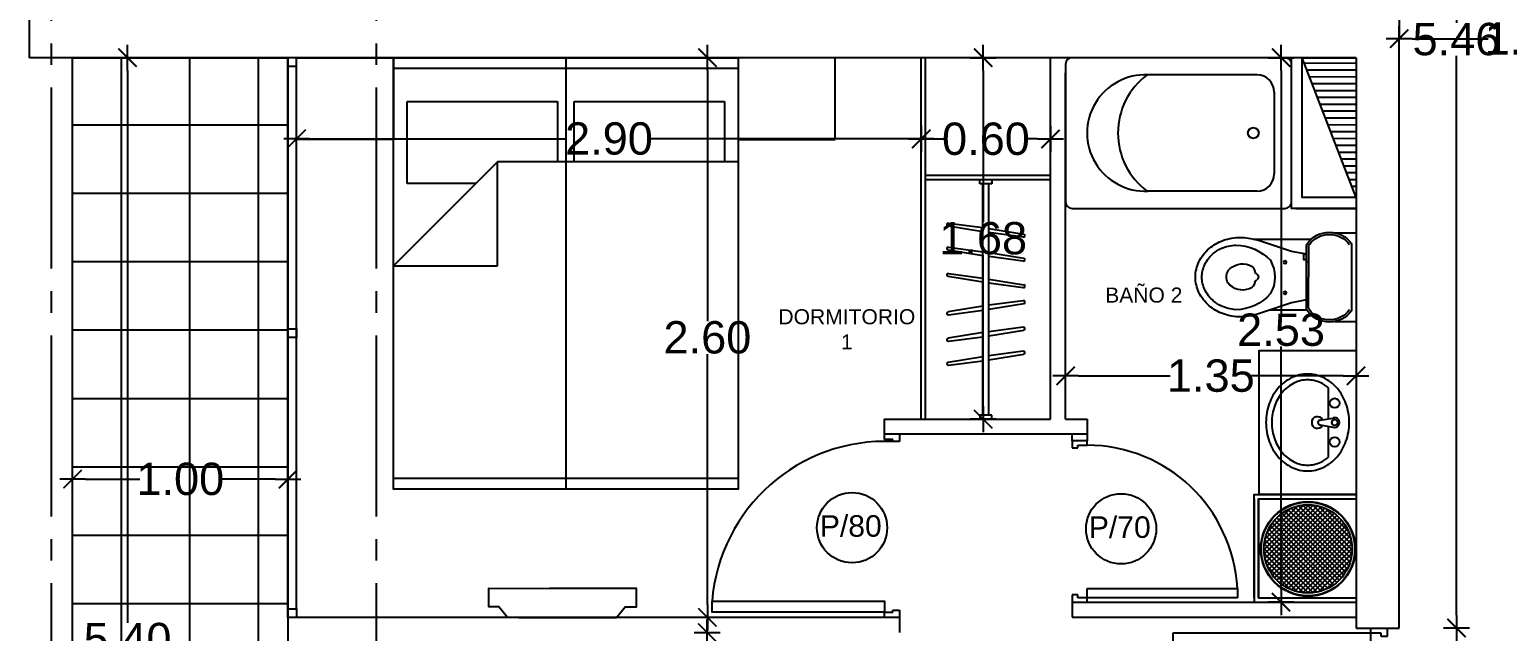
# Model space of a CAD drawing. Header units: millimetres. Extents: x 1217 to 2428, y 234 to 644.
# Drawn here: x 2352.88 to 2359.74, y 476.17 to 478.96 of the extents above; entities that cross this region are included whole.
import ezdxf

# ---------------------------------------------------------------- set-up
doc = ezdxf.new("R2010")
doc.units = ezdxf.units.MM
doc.linetypes.add('ACAD_ISO04W100', pattern=[30, 24, -3, 0, -3])
doc.layers.get('0').update_dxf_attribs({"lineweight": 5})
for name, color, linetype in [('0.1', 251, 'Continuous'), ('0.2', 2, 'Continuous'), ('0.3', 6, 'Continuous'), ('ARTEFACTOS', 4, 'Continuous'), ('COTAS', 252, 'Continuous'), ('COTAS INTERIORES', 3, 'Continuous'), ('Ejes', 8, 'Continuous'), ('muros', 7, 'Continuous'), ('PUERTAS', 2, 'Continuous'), ('SHAFT', 3, 'Continuous'), ('Texto', 1, 'Continuous')]:
    doc.layers.add(name, color=color, linetype=linetype)
doc.styles.add('INTERARQ', font='arial.ttf')
doc.styles.get("Standard").update_dxf_attribs({"font": 'arial.ttf'})
doc.dimstyles.new('ESCALA_1-50', dxfattribs={"dimtxt": 0.15, "dimasz": 0.06, "dimexe": 0.18, "dimexo": 0.0625, "dimgap": 0, "dimtad": 0, "dimtih": 1, "dimtoh": 1, "dimzin": 0, "dimdsep": 46, "dimtxsty": 'INTERARQ', "dimblk": 'DIMTICK', "dimcen": 0, "dimse1": 1, "dimse2": 1, "dimclrd": 256, "dimclre": 1, "dimclrt": 2, "dimadec": 0, "dimazin": 0, "dimtfac": 4.5, "dimtofl": 0, "dimtmove": 2, "dimatfit": 3, "dimldrblk": 'DIMTICK', "dimfxl": 1, "dimtolj": 1, "dimtzin": 0, "dimarcsym": 0})

# ---------------------------------------------------------------- blocks, each defined once
blk = doc.blocks.new('FGFGFGFG')
at = {"layer": 'PUERTAS'}
for p, q in [((381629.7039, 7752655.4584), (381629.6607, 7752655.4584)), ((381629.6607, 7752655.4584), (381629.6608, 7752654.6488)), ((381629.704, 7752654.638), (381629.7039, 7752655.4584)), ((381629.6406, 7752654.638), (381629.6608, 7752654.638)), ((381629.6608, 7752654.6488), (381629.6608, 7752654.5949)), ((381629.6608, 7752654.638), (381629.704, 7752654.638)), ((381630.4704, 7752654.5949), (381630.4704, 7752654.6488)), ((381630.4906, 7752654.638), (381630.4704, 7752654.638)), ((381629.6742, 7752654.568), (381629.6406, 7752654.568)), ((381629.6608, 7752654.5949), (381629.6742, 7752654.5949)), ((381629.6742, 7752654.5949), (381629.6742, 7752654.568)), ((381630.4569, 7752654.5949), (381630.4704, 7752654.5949)), ((381630.4569, 7752654.568), (381630.4569, 7752654.5949)), ((381630.4906, 7752654.568), (381630.4569, 7752654.568))]:
    blk.add_line(p, q, dxfattribs=at)
at = {"layer": 'PUERTAS', "extrusion": (0, 0, -1)}
blk.add_ellipse((381629.5735, 7752654.5673), major_axis=(0.7057, 0.6681), ratio=0.836444, start_param=-0.755704, end_param=0.755704, dxfattribs=at)
blk = doc.blocks.new('P80')
at = {"layer": 'PUERTAS'}
for p, q in [((-0.07, 0.825), (-0.07, 0.85)), ((-0.03, 0.825), (-0.07, 0.825)), ((-0.03, 0.8162), (-0.03, 0.825)), ((0, 0.85), (0, 0.8162)), ((0, 0.8162), (-0.03, 0.8162)), ((-0.07, 0.025), (-0.03, 0.025)), ((-0.07, 0), (-0.07, 0.025)), ((-0.03, 0.0338), (0, 0.0338)), ((-0.03, 0.025), (-0.03, 0.0338)), ((0, 0.0338), (0, 0))]:
    blk.add_line(p, q, dxfattribs=at)
blk.add_lwpolyline([(-0.87, 0.075), (-0.07, 0.075), (-0.07, 0.025), (-0.87, 0.025)], close=True, dxfattribs=at)
blk.add_arc((-0.0663, 0.0108), 0.8063, 87.41929, 175.43291, dxfattribs=at)
blk = doc.blocks.new('Cama 2Pl')
at = {"layer": 'ARTEFACTOS'}
for p, q in [((-1.9512, -0.8), (-1.9512, 0.8)), ((-0.4826, 0.8), (-0.4826, -0.3174)), ((-0.0508, 0.8), (-0.0508, -0.8)), ((-0.2032, 0.7365), (-0.4826, 0.7365)), ((-0.2032, 0.0381), (-0.2032, 0.7365)), ((0, 0), (-2.002, 0)), ((-0.4826, 0.0381), (-0.2032, 0.0381)), ((-0.2032, -0.0381), (-0.4826, -0.0381)), ((-0.2032, -0.7365), (-0.2032, -0.0381)), ((-0.4826, -0.3174), (-0.9652, -0.8)), ((-0.9652, -0.8), (-0.9652, -0.3174)), ((-0.9652, -0.3174), (-0.4826, -0.3174)), ((-0.5842, -0.419), (-0.5842, -0.7365)), ((-0.5842, -0.7365), (-0.2032, -0.7365))]:
    blk.add_line(p, q, dxfattribs=at)
for points in [[(-0.38, 1.25), (0, 1.25), (0, 0.8), (-0.38, 0.8), (-0.38, 1.25)], [(-0.38, -1.25), (0, -1.25), (0, -0.8), (-0.38, -0.8), (-0.38, -1.25)]]:
    blk.add_lwpolyline(points, dxfattribs=at)
blk.add_lwpolyline([(0, -0.8), (0, 0.8), (-2.002, 0.8), (-2.002, -0.8)], close=True, dxfattribs=at)
blk = doc.blocks.new('Van1-pla')
at = {"color": 8}
for p, q in [((-2.16, 42.32), (-18.03, 42.32)), ((-1.41, 37.99), (-2.71, 45.49)), ((0.99, 37.99), (2.29, 45.49)), ((17.6, 42.32), (1.74, 42.32))]:
    blk.add_line(p, q, dxfattribs=at)
blk.add_lwpolyline([(-25.21, 31.5, 0.112687), (-23.37, 23.44, 0.103282), (-17.89, 16.3, 0.092276), (-9.94, 11.68, 0.085761), (-0.21, 10, 0.085761), (9.52, 11.68, 0.092276), (17.47, 16.3, 0.103282), (22.95, 23.44, 0.112687), (24.79, 31.5, 0.112687), (22.95, 39.56, 0.103282), (17.47, 46.7, 0.092276), (9.52, 51.32, 0.085761), (-0.21, 53, 0.085761), (-9.94, 51.32, 0.092276), (-17.89, 46.7, 0.103282), (-23.37, 39.56, 0.112687)], format="xyb", close=True, dxfattribs=at)
for points in [[(-18.03, 42.32, 0.063934), (-20.67, 38.26, 0.112687), (-22.21, 31.5, 0.112687)], [(-22.21, 31.5, 0.112687), (-20.67, 24.74, 0.103282), (-15.93, 18.57, 0.092276), (-8.94, 14.51, 0.085761), (-0.21, 13, 0.085761), (8.51, 14.51, 0.092276), (15.51, 18.57, 0.103282), (20.25, 24.74, 0.112687), (21.79, 31.5, 0.112687), (20.25, 38.26, 0.063934), (17.6, 42.32, 0.092276)]]:
    blk.add_lwpolyline(points, format="xyb", dxfattribs=at)
for centre, radius in [((-10.21, 45.49), 2.5), ((-0.21, 45.49), 1.5), ((9.79, 45.49), 2.5)]:
    blk.add_circle(centre, radius, dxfattribs=at)
for centre, radius, start, end in [((-0.21, 45.49), 2.5, 340.33287, 199.66713), ((-0.21, 36.6), 3, 118.18244, 61.81756), ((-0.21, 37.99), 1.2, 180, 0)]:
    blk.add_arc(centre, radius, start, end, dxfattribs=at)
blk = doc.blocks.new('vmxvm')
at = {"layer": 'ARTEFACTOS'}
for p, q in [((384488.8948, 7753140.0279, 0), (384489.2744, 7753140.0279, 0)), ((384488.8149, 7753139.9479, 0), (384488.8149, 7753139.8085, 0)), ((384489.3543, 7753139.9479, 0), (384489.3543, 7753139.8085, 0)), ((384488.735, 7753139.8085, 0), (384488.735, 7753139.089, 0)), ((384488.8149, 7753139.8085, 0), (384488.8146, 7753139.4288, 0)), ((384489.3543, 7753139.8085, 0), (384489.3543, 7753139.441, 0)), ((384489.4342, 7753139.089, 0), (384489.4342, 7753139.8085, 0)), ((384488.765, 7753139.059, 0), (384489.4042, 7753139.059, 0))]:
    blk.add_line(p, q, dxfattribs=at)
at = {"layer": 'ARTEFACTOS', "elevation": 0}
blk.add_lwpolyline([(384489.4342, 7753139.8085), (384489.4342, 7753140.0778, 0.414214), (384489.4042, 7753140.1078), (384488.765, 7753140.1078, 0.414214), (384488.735, 7753140.0778), (384488.735, 7753139.8085)], format="xyb", dxfattribs=at)
at = {"layer": 'ARTEFACTOS'}
blk.add_circle((384489.0846, 7753139.9305, 0), 0.025, dxfattribs=at)
for centre, radius, start, end in [((384488.8948, 7753139.9479, 0), 0.0799, 90, 180), ((384489.2744, 7753139.9479, 0), 0.0799, 0, 90), ((384489.0846, 7753139.4288, 0), 0.27, 177.40787, 2.59213), ((384489.0846, 7753139.6386, 0), 0.3366, 216.75985, 323.24015), ((384488.765, 7753139.089, 0), 0.03, 180, 270), ((384489.4042, 7753139.089, 0), 0.03, 270, 0)]:
    blk.add_arc(centre, radius, start, end, dxfattribs=at)
blk = doc.blocks.new('wc')
at = {"layer": 'ARTEFACTOS', "color": 8}
for p, q in [((0.0667, 0.3584), (-0.0303, 0.3584)), ((-0.0104, -0.0028), (-0.0104, 0.3078)), ((0.4474, 0.3297), (0.1774, 0.3297)), ((0.1906, 0.2929), (0.1906, 0.1525)), ((0.2006, 0.0088), (0.2006, 0.2962)), ((0.2693, 0.2723), (0.4328, 0.3255)), ((0.2006, 0.2232), (0.1906, 0.2232)), ((0.2006, 0.2586), (0.2693, 0.2723)), ((0.2006, 0.2584), (0.2115, 0.2584)), ((0.2006, 0.2325), (0.2115, 0.2325)), ((0.2135, 0.2564), (0.2135, 0.2345)), ((0.1906, 0.0121), (0.1906, 0.1525)), ((0.1867, 0.0003), (0.1863, 0.0003)), ((0.3689, 0.0003), (0.1987, 0.0003)), ((0.2006, 0.0464), (0.2693, 0.0327)), ((0.2693, 0.0327), (0.4328, -0.0205)), ((0.0684, -0.0537), (-0.0303, -0.0537))]:
    blk.add_line(p, q, dxfattribs=at)
for centre in [(0.2994, 0.2224), (0.2994, 0.0796)]:
    blk.add_circle(centre, 0.00699, dxfattribs=at)
for centre, radius, start, end in [((0.0933, 0.2339), 0.1272, 35.46688, 144.53312), ((0.0933, 0.2339), 0.1172, 37.30623, 142.69377), ((0.1706, 0.2929), 0.02, 0, 37.30623), ((0.1806, 0.2962), 0.02, 0, 35.46688), ((0.5327, 0.0739), 0.2274, 91.25063, 136.43592), ((0.5066, 0.0988), 0.2384, 90, 108.01942), ((0.5066, 0.0988), 0.2384, 70.5417, 90), ((0.5124, 0.0619), 0.2399, 69.23302, 86.32883), ((0.5159, 0.125), 0.2106, 49.53777, 70.5417), ((0.5159, 0.125), 0.1806, 49.53777, 63.14356), ((0.5301, 0.1418), 0.1886, 25.90259, 49.53777), ((0.2115, 0.2564), 0.002, 0, 90), ((0.2115, 0.2345), 0.002, 270, 0), ((0.5031, 0.1526), 0.156, 149.98269, 210.12112), ((0.4793, 0.1715), 0.0399, 110.98886, 170.01923), ((0.4966, 0.1263), 0.0883, 39.37943, 110.98886), ((0.5301, 0.1418), 0.1586, 25.90259, 49.53777), ((0.5522, 0.1525), 0.1341, 0, 25.90259), ((0.5522, 0.1525), 0.164, 0, 25.90259), ((0.4398, 0.1536), 0.0161, 125.93404, 233.39955), ((0.4202, 0.1202), 0.0227, 32.27753, 64.00784), ((0.4202, 0.187), 0.0227, 296.41627, 327.72247), ((0.5047, 0.167), 0.0658, 170.01923, 173.15171), ((0.5102, 0.1534), 0.0618, 333.07253, 27.90797), ((0.5522, 0.1525), 0.1341, 334.09741, 0), ((0.5522, 0.1525), 0.164, 334.09741, 0), ((0.5315, 0.2205), 0.2193, 221.81515, 269.04611), ((0.5047, 0.1402), 0.0658, 186.84829, 189.98077), ((0.4793, 0.1357), 0.0399, 189.98077, 249.01114), ((0.4966, 0.1809), 0.0883, 249.01114, 321.12115), ((0.5301, 0.1632), 0.1586, 310.46223, 334.09741), ((0.5301, 0.1632), 0.1886, 310.46223, 334.09741), ((0.1706, 0.0121), 0.02, 322.69377, 0), ((0.1806, 0.0088), 0.02, 324.53312, 0), ((0.5116, 0.2113), 0.2107, 274.41953, 294.29125), ((0.5159, 0.18), 0.2106, 289.4583, 310.46223), ((0.5159, 0.18), 0.1806, 297.16921, 310.46223), ((0.0933, 0.0711), 0.1272, 215.46688, 324.53312), ((0.0933, 0.0711), 0.1172, 217.30623, 322.69377), ((0.5066, 0.2062), 0.2384, 251.98058, 270), ((0.5066, 0.2062), 0.2384, 270, 289.4583)]:
    blk.add_arc(centre, radius, start, end, dxfattribs=at)
blk = doc.blocks.new('DFDFDFDFDDFGGG')
at = {"layer": 'PUERTAS'}
for p, q in [((381629.6763, 7752659.5205), (381629.6427, 7752659.5205)), ((381629.6763, 7752659.4936), (381629.6763, 7752659.5205)), ((381630.359, 7752659.5205), (381630.359, 7752659.4936)), ((381630.3927, 7752659.5205), (381630.359, 7752659.5205)), ((381629.6427, 7752659.4505), (381629.6629, 7752659.4505)), ((381629.6628, 7752658.7508), (381629.6629, 7752659.4505)), ((381629.6629, 7752659.4936), (381629.6763, 7752659.4936)), ((381629.6629, 7752659.4505), (381629.6629, 7752659.4936)), ((381629.6629, 7752659.4505), (381629.7061, 7752659.4505)), ((381629.7061, 7752659.4505), (381629.706, 7752658.7508)), ((381630.359, 7752659.4936), (381630.3725, 7752659.4936)), ((381630.3725, 7752659.4936), (381630.3725, 7752659.4505)), ((381630.3725, 7752659.4505), (381630.3927, 7752659.4505)), ((381629.706, 7752658.7508), (381629.6628, 7752658.7508))]:
    blk.add_line(p, q, dxfattribs=at)
blk.add_ellipse((381629.5787, 7752659.5294), major_axis=(-0.6336, 0.5233), ratio=0.91419, start_param=2.378631, end_param=3.775075, dxfattribs=at)
blk = doc.blocks.new('DIMTICK')
at = {"color": 1}
for p, q in [((-1, 0), (1, 0)), ((0, 1), (0, -1))]:
    blk.add_line(p, q, dxfattribs=at)
at = {"color": 3, "const_width": 0.141}
blk.add_lwpolyline([(0.71, 0.71), (-0.71, -0.71)], dxfattribs=at)
blk = doc.blocks.new('*D550')
at = {"layer": 'COTAS INTERIORES', "lineweight": -2, "ltscale": 3, "transparency": 16777216}
for p, q in [((2353.1384, 476.8728), (2353.3909, 476.8728)), ((2354.0184, 476.8728), (2353.7659, 476.8728))]:
    blk.add_line(p, q, dxfattribs=at)
at = {"layer": 'Defpoints', "color": 0, "ltscale": 3, "transparency": 16777216}
for p in [(2353.0784, 476.8728), (2354.0784, 476.8728, 0), (2353.0784, 476.1957, 0)]:
    blk.add_point(p, dxfattribs=at)
at = {"layer": 'COTAS INTERIORES', "lineweight": -2, "ltscale": 3, "transparency": 16777216, "xscale": 0.06, "yscale": 0.06, "zscale": 0.06, "rotation": 180}
blk.add_blockref('DIMTICK', (2353.0784, 476.8728), dxfattribs=at)
at = {"layer": 'COTAS INTERIORES', "lineweight": -2, "ltscale": 3, "transparency": 16777216, "xscale": 0.06, "yscale": 0.06, "zscale": 0.06}
blk.add_blockref('DIMTICK', (2354.0784, 476.8728), dxfattribs=at)
at = {"layer": 'COTAS INTERIORES', "color": 2, "ltscale": 3, "transparency": 16777216, "insert": (2353.5784, 476.8728), "char_height": 0.15, "attachment_point": 5, "style": 'INTERARQ'}
blk.add_mtext('\\A1;1.00', dxfattribs=at)
blk = doc.blocks.new('*D552')
at = {"layer": 'COTAS INTERIORES', "lineweight": -2, "ltscale": 3, "transparency": 16777216}
for p, q in [((2359.2975, 478.9161), (2359.6509, 478.9161)), ((2360.3794, 478.9161), (2360.0259, 478.9161))]:
    blk.add_line(p, q, dxfattribs=at)
at = {"layer": 'Defpoints', "color": 0, "ltscale": 3, "transparency": 16777216}
for p in [(2359.2375, 479.4542, 0), (2360.4394, 479.4542, 0), (2359.2375, 478.9161)]:
    blk.add_point(p, dxfattribs=at)
at = {"layer": 'COTAS INTERIORES', "lineweight": -2, "ltscale": 3, "transparency": 16777216, "xscale": 0.06, "yscale": 0.06, "zscale": 0.06, "rotation": 180}
blk.add_blockref('DIMTICK', (2359.2375, 478.9161), dxfattribs=at)
at = {"layer": 'COTAS INTERIORES', "lineweight": -2, "ltscale": 3, "transparency": 16777216, "xscale": 0.06, "yscale": 0.06, "zscale": 0.06}
blk.add_blockref('DIMTICK', (2360.4394, 478.9161), dxfattribs=at)
at = {"layer": 'COTAS INTERIORES', "color": 2, "ltscale": 3, "transparency": 16777216, "insert": (2359.8384, 478.9161), "char_height": 0.15, "attachment_point": 5, "style": 'INTERARQ'}
blk.add_mtext('\\A1;1.20', dxfattribs=at)
blk = doc.blocks.new('*D565')
at = {"layer": 'COTAS', "lineweight": -2, "ltscale": 3, "transparency": 16777216}
for p, q in [((2352.389, 478.7682), (2352.389, 477.606)), ((2352.389, 476.2907), (2352.389, 477.4529))]:
    blk.add_line(p, q, dxfattribs=at)
at = {"layer": 'Defpoints', "color": 0, "ltscale": 3, "transparency": 16777216}
for p in [(2352.389, 478.8282), (2352.8784, 478.8282, 0), (2354.6452, 476.2307, 0)]:
    blk.add_point(p, dxfattribs=at)
at = {"layer": 'COTAS', "lineweight": -2, "ltscale": 3, "transparency": 16777216, "xscale": 0.06, "yscale": 0.06, "zscale": 0.06}
for p, rotation in [((2352.389, 478.8282), 90), ((2352.389, 476.2307), 270)]:
    blk.add_blockref('DIMTICK', p, dxfattribs=dict(at, rotation=rotation))
at = {"layer": 'COTAS', "color": 2, "ltscale": 3, "transparency": 16777216, "insert": (2352.389, 477.5295), "char_height": 0.15, "attachment_point": 5, "style": 'INTERARQ'}
blk.add_mtext('\\A1;2.60', dxfattribs=at)
blk = doc.blocks.new('*D579')
at = {"layer": 'COTAS', "lineweight": -2, "ltscale": 3, "transparency": 16777216}
for p, q in [((2350.9562, 495.1033), (2350.9562, 478.6798)), ((2350.9562, 462.5893), (2350.9562, 478.5265))]:
    blk.add_line(p, q, dxfattribs=at)
at = {"layer": 'Defpoints', "color": 0, "ltscale": 3, "transparency": 16777216}
for p in [(2350.9562, 495.1633), (2355.3008, 495.1633, 0), (2355.1905, 462.5293, 0)]:
    blk.add_point(p, dxfattribs=at)
at = {"layer": 'COTAS', "lineweight": -2, "ltscale": 3, "transparency": 16777216, "xscale": 0.06, "yscale": 0.06, "zscale": 0.06}
for p, rotation in [((2350.9562, 495.1633), 90), ((2350.9562, 462.5293), 270)]:
    blk.add_blockref('DIMTICK', p, dxfattribs=dict(at, rotation=rotation))
at = {"layer": 'COTAS', "color": 2, "ltscale": 3, "transparency": 16777216, "insert": (2350.9562, 478.6032), "char_height": 0.15, "attachment_point": 5, "style": 'INTERARQ'}
blk.add_mtext('\\A1;32.63', dxfattribs=at)
blk = doc.blocks.new('*D606')
at = {"layer": 'COTAS', "lineweight": -2, "ltscale": 3, "transparency": 16777216}
for p, q in [((2352.389, 476.2907), (2352.389, 476.3507)), ((2352.389, 476.1007), (2352.389, 476.0407)), ((2352.389, 475.977), (2352.389, 476.0407)), ((2352.449, 475.977), (2352.389, 475.977))]:
    blk.add_line(p, q, dxfattribs=at)
at = {"layer": 'Defpoints', "color": 0, "ltscale": 3, "transparency": 16777216}
for p in [(2354.6452, 476.2307, 0), (2352.389, 476.1607), (2354.3257, 476.1607, 0)]:
    blk.add_point(p, dxfattribs=at)
at = {"layer": 'COTAS', "lineweight": -2, "ltscale": 3, "transparency": 16777216, "xscale": 0.06, "yscale": 0.06, "zscale": 0.06}
for p, rotation in [((2352.389, 476.2307), 270), ((2352.389, 476.1607), 90)]:
    blk.add_blockref('DIMTICK', p, dxfattribs=dict(at, rotation=rotation))
at = {"layer": 'COTAS', "color": 2, "ltscale": 3, "transparency": 16777216, "insert": (2352.6438, 475.977), "char_height": 0.15, "attachment_point": 5, "style": 'INTERARQ'}
blk.add_mtext('\\A1;0.07', dxfattribs=at)
blk = doc.blocks.new('*D607')
at = {"layer": 'COTAS', "lineweight": -2, "ltscale": 3, "transparency": 16777216}
for p, q in [((2352.389, 476.1007), (2352.389, 474.8723)), ((2352.389, 473.4907), (2352.389, 474.7191))]:
    blk.add_line(p, q, dxfattribs=at)
at = {"layer": 'Defpoints', "color": 0, "ltscale": 3, "transparency": 16777216}
for p in [(2354.3257, 476.1607, 0), (2352.389, 473.4307), (2352.8784, 473.4307)]:
    blk.add_point(p, dxfattribs=at)
at = {"layer": 'COTAS', "lineweight": -2, "ltscale": 3, "transparency": 16777216, "xscale": 0.06, "yscale": 0.06, "zscale": 0.06}
for p, rotation in [((2352.389, 476.1607), 90), ((2352.389, 473.4307), 270)]:
    blk.add_blockref('DIMTICK', p, dxfattribs=dict(at, rotation=rotation))
at = {"layer": 'COTAS', "color": 2, "ltscale": 3, "transparency": 16777216, "insert": (2352.389, 474.7957), "char_height": 0.15, "attachment_point": 5, "style": 'INTERARQ'}
blk.add_mtext('\\A1;2.73', dxfattribs=at)
blk = doc.blocks.new('*D675')
at = {"layer": 'COTAS INTERIORES', "lineweight": -2, "ltscale": 3, "transparency": 16777216}
for p, q in [((2353.3336, 478.7682), (2353.3336, 476.206)), ((2353.3336, 473.4907), (2353.3336, 476.0529))]:
    blk.add_line(p, q, dxfattribs=at)
at = {"layer": 'Defpoints', "color": 0, "ltscale": 3, "transparency": 16777216}
for p in [(2353.3336, 478.8282), (2353.4714, 478.8282, 0), (2353.398, 473.4307, 0)]:
    blk.add_point(p, dxfattribs=at)
at = {"layer": 'COTAS INTERIORES', "lineweight": -2, "ltscale": 3, "transparency": 16777216, "xscale": 0.06, "yscale": 0.06, "zscale": 0.06}
for p, rotation in [((2353.3336, 478.8282), 90), ((2353.3336, 473.4307), 270)]:
    blk.add_blockref('DIMTICK', p, dxfattribs=dict(at, rotation=rotation))
at = {"layer": 'COTAS INTERIORES', "color": 2, "ltscale": 3, "transparency": 16777216, "insert": (2353.3336, 476.1294), "char_height": 0.15, "attachment_point": 5, "style": 'INTERARQ'}
blk.add_mtext('\\A1;5.40', dxfattribs=at)
blk = doc.blocks.new('*D676')
at = {"layer": 'COTAS INTERIORES', "lineweight": -2, "ltscale": 3, "transparency": 16777216}
for p, q in [((2356.0248, 476.1007), (2356.0248, 474.8723)), ((2356.0248, 473.4907), (2356.0248, 474.7191))]:
    blk.add_line(p, q, dxfattribs=at)
at = {"layer": 'Defpoints', "color": 0, "ltscale": 3, "transparency": 16777216}
for p in [(2356.6032, 476.1607, 0), (2356.0248, 473.4307), (2356.5268, 473.4307, 0)]:
    blk.add_point(p, dxfattribs=at)
at = {"layer": 'COTAS INTERIORES', "lineweight": -2, "ltscale": 3, "transparency": 16777216, "xscale": 0.06, "yscale": 0.06, "zscale": 0.06}
for p, rotation in [((2356.0248, 476.1607), 90), ((2356.0248, 473.4307), 270)]:
    blk.add_blockref('DIMTICK', p, dxfattribs=dict(at, rotation=rotation))
at = {"layer": 'COTAS INTERIORES', "color": 2, "ltscale": 3, "transparency": 16777216, "insert": (2356.0248, 474.7957), "char_height": 0.15, "attachment_point": 5, "style": 'INTERARQ'}
blk.add_mtext('\\A1;2.73', dxfattribs=at)
blk = doc.blocks.new('*D682')
at = {"layer": 'COTAS INTERIORES', "lineweight": -2, "ltscale": 3, "transparency": 16777216}
for p, q in [((2356.0258, 478.7682), (2356.0258, 477.606)), ((2356.0258, 476.2907), (2356.0258, 477.4529))]:
    blk.add_line(p, q, dxfattribs=at)
at = {"layer": 'Defpoints', "color": 0, "ltscale": 3, "transparency": 16777216}
for p in [(2356.0258, 478.8282), (2356.2733, 478.8282, 0), (2356.0246, 476.2307, 0)]:
    blk.add_point(p, dxfattribs=at)
at = {"layer": 'COTAS INTERIORES', "lineweight": -2, "ltscale": 3, "transparency": 16777216, "xscale": 0.06, "yscale": 0.06, "zscale": 0.06}
for p, rotation in [((2356.0258, 478.8282), 90), ((2356.0258, 476.2307), 270)]:
    blk.add_blockref('DIMTICK', p, dxfattribs=dict(at, rotation=rotation))
at = {"layer": 'COTAS INTERIORES', "color": 2, "ltscale": 3, "transparency": 16777216, "insert": (2356.0258, 477.5295), "char_height": 0.15, "attachment_point": 5, "style": 'INTERARQ'}
blk.add_mtext('\\A1;2.60', dxfattribs=at)
blk = doc.blocks.new('*D683')
at = {"layer": 'COTAS INTERIORES', "lineweight": -2, "ltscale": 3, "transparency": 16777216}
for p, q in [((2354.1784, 478.4523), (2355.3729, 478.4523)), ((2356.959, 478.4523), (2355.7645, 478.4523))]:
    blk.add_line(p, q, dxfattribs=at)
at = {"layer": 'Defpoints', "color": 0, "ltscale": 3, "transparency": 16777216}
for p in [(2357.019, 478.4523), (2354.1184, 478.2146, 0), (2357.019, 478.2146, 0)]:
    blk.add_point(p, dxfattribs=at)
at = {"layer": 'COTAS INTERIORES', "lineweight": -2, "ltscale": 3, "transparency": 16777216, "xscale": 0.06, "yscale": 0.06, "zscale": 0.06, "rotation": 180}
blk.add_blockref('DIMTICK', (2354.1184, 478.4523), dxfattribs=at)
at = {"layer": 'COTAS INTERIORES', "lineweight": -2, "ltscale": 3, "transparency": 16777216, "xscale": 0.06, "yscale": 0.06, "zscale": 0.06}
blk.add_blockref('DIMTICK', (2357.019, 478.4523), dxfattribs=at)
at = {"layer": 'COTAS INTERIORES', "color": 2, "ltscale": 3, "transparency": 16777216, "insert": (2355.5687, 478.4523), "char_height": 0.15, "attachment_point": 5, "style": 'INTERARQ'}
blk.add_mtext('\\A1;2.90', dxfattribs=at)
blk = doc.blocks.new('*D684')
at = {"layer": 'COTAS INTERIORES', "lineweight": -2, "ltscale": 3, "transparency": 16777216}
for p, q in [((2357.079, 478.451), (2357.1244, 478.451)), ((2357.559, 478.451), (2357.5135, 478.451))]:
    blk.add_line(p, q, dxfattribs=at)
at = {"layer": 'Defpoints', "color": 0, "ltscale": 3, "transparency": 16777216}
for p in [(2357.619, 478.451), (2357.019, 477.1507, 0), (2357.619, 477.1507, 0)]:
    blk.add_point(p, dxfattribs=at)
at = {"layer": 'COTAS INTERIORES', "lineweight": -2, "ltscale": 3, "transparency": 16777216, "xscale": 0.06, "yscale": 0.06, "zscale": 0.06, "rotation": 180}
blk.add_blockref('DIMTICK', (2357.019, 478.451), dxfattribs=at)
at = {"layer": 'COTAS INTERIORES', "lineweight": -2, "ltscale": 3, "transparency": 16777216, "xscale": 0.06, "yscale": 0.06, "zscale": 0.06}
blk.add_blockref('DIMTICK', (2357.619, 478.451), dxfattribs=at)
at = {"layer": 'COTAS INTERIORES', "color": 2, "ltscale": 3, "transparency": 16777216, "insert": (2357.319, 478.451), "char_height": 0.15, "attachment_point": 5, "style": 'INTERARQ'}
blk.add_mtext('\\A1;0.60', dxfattribs=at)
blk = doc.blocks.new('*D685')
at = {"layer": 'COTAS INTERIORES', "lineweight": -2, "ltscale": 3, "transparency": 16777216}
for p, q in [((2357.3061, 478.7682), (2357.3061, 478.066)), ((2357.3061, 477.2107), (2357.3061, 477.9129))]:
    blk.add_line(p, q, dxfattribs=at)
at = {"layer": 'Defpoints', "color": 0, "ltscale": 3, "transparency": 16777216}
for p in [(2356.9565, 478.8282, 0), (2357.3061, 478.8282), (2356.9565, 477.1507, 0)]:
    blk.add_point(p, dxfattribs=at)
at = {"layer": 'COTAS INTERIORES', "lineweight": -2, "ltscale": 3, "transparency": 16777216, "xscale": 0.06, "yscale": 0.06, "zscale": 0.06}
for p, rotation in [((2357.3061, 478.8282), 90), ((2357.3061, 477.1507), 270)]:
    blk.add_blockref('DIMTICK', p, dxfattribs=dict(at, rotation=rotation))
at = {"layer": 'COTAS INTERIORES', "color": 2, "ltscale": 3, "transparency": 16777216, "insert": (2357.3061, 477.9895), "char_height": 0.15, "attachment_point": 5, "style": 'INTERARQ'}
blk.add_mtext('\\A1;1.68', dxfattribs=at)
blk = doc.blocks.new('*D686')
at = {"layer": 'COTAS INTERIORES', "lineweight": -2, "ltscale": 3, "transparency": 16777216}
for p, q in [((2357.749, 477.3518), (2358.1749, 477.3518)), ((2358.9775, 477.3518), (2358.5515, 477.3518))]:
    blk.add_line(p, q, dxfattribs=at)
at = {"layer": 'Defpoints', "color": 0, "ltscale": 3, "transparency": 16777216}
for p in [(2357.689, 477.3518, 0), (2359.0375, 477.3518, 0), (2359.0375, 477.3518)]:
    blk.add_point(p, dxfattribs=at)
at = {"layer": 'COTAS INTERIORES', "lineweight": -2, "ltscale": 3, "transparency": 16777216, "xscale": 0.06, "yscale": 0.06, "zscale": 0.06, "rotation": 180}
blk.add_blockref('DIMTICK', (2357.689, 477.3518), dxfattribs=at)
at = {"layer": 'COTAS INTERIORES', "lineweight": -2, "ltscale": 3, "transparency": 16777216, "xscale": 0.06, "yscale": 0.06, "zscale": 0.06}
blk.add_blockref('DIMTICK', (2359.0375, 477.3518), dxfattribs=at)
at = {"layer": 'COTAS INTERIORES', "color": 2, "ltscale": 3, "transparency": 16777216, "insert": (2358.3632, 477.3518), "char_height": 0.15, "attachment_point": 5, "style": 'INTERARQ'}
blk.add_mtext('\\A1;1.35', dxfattribs=at)
blk = doc.blocks.new('*D687')
at = {"layer": 'COTAS INTERIORES', "lineweight": -2, "ltscale": 3, "transparency": 16777216}
for p, q in [((2358.6894, 478.7682), (2358.6894, 477.6415)), ((2358.6894, 476.3615), (2358.6894, 477.4882))]:
    blk.add_line(p, q, dxfattribs=at)
at = {"layer": 'Defpoints', "color": 0, "ltscale": 3, "transparency": 16777216}
for p in [(2358.5649, 478.8282, 0), (2358.6894, 478.8282), (2358.5649, 476.3015, 0)]:
    blk.add_point(p, dxfattribs=at)
at = {"layer": 'COTAS INTERIORES', "lineweight": -2, "ltscale": 3, "transparency": 16777216, "xscale": 0.06, "yscale": 0.06, "zscale": 0.06}
for p, rotation in [((2358.6894, 478.8282), 90), ((2358.6894, 476.3015), 270)]:
    blk.add_blockref('DIMTICK', p, dxfattribs=dict(at, rotation=rotation))
at = {"layer": 'COTAS INTERIORES', "color": 2, "ltscale": 3, "transparency": 16777216, "insert": (2358.6894, 477.5649), "char_height": 0.15, "attachment_point": 5, "style": 'INTERARQ'}
blk.add_mtext('\\A1;2.53', dxfattribs=at)
blk = doc.blocks.new('*D694')
at = {"layer": 'COTAS INTERIORES', "lineweight": -2, "ltscale": 3, "transparency": 16777216}
for p, q in [((2359.5038, 481.5857), (2359.5038, 478.9902)), ((2359.5038, 476.2415), (2359.5038, 478.837))]:
    blk.add_line(p, q, dxfattribs=at)
at = {"layer": 'Defpoints', "color": 0, "ltscale": 3, "transparency": 16777216}
for p in [(2359.2375, 481.6457, 0), (2359.2375, 476.1815, 0), (2359.5038, 476.1815)]:
    blk.add_point(p, dxfattribs=at)
at = {"layer": 'COTAS INTERIORES', "lineweight": -2, "ltscale": 3, "transparency": 16777216, "xscale": 0.06, "yscale": 0.06, "zscale": 0.06}
for p, rotation in [((2359.5038, 481.6457), 90), ((2359.5038, 476.1815), 270)]:
    blk.add_blockref('DIMTICK', p, dxfattribs=dict(at, rotation=rotation))
at = {"layer": 'COTAS INTERIORES', "color": 2, "ltscale": 3, "transparency": 16777216, "insert": (2359.5038, 478.9136), "char_height": 0.15, "attachment_point": 5, "style": 'INTERARQ'}
blk.add_mtext('\\A1;5.46', dxfattribs=at)

msp = doc.modelspace()

# ---------------------------------------------------------------- hatches: boundary and pattern name
at = {"layer": '0.1'}
h = msp.add_hatch(dxfattribs=at)
h.set_pattern_fill('NET', color=256, scale=0.099999, angle=-270, style=0)
h.set_pattern_definition([(90, (807.40966, -346.0244), (-0.31749764, 2e-16), []), (180, (807.40966, -346.0244), (-2e-16, -0.31749764), [])])
h.paths.add_polyline_path([(2354.07841, 473.43068), (2353.07842, 473.43068), (2353.07842, 478.8282), (2354.07841, 478.8282)])
h = msp.add_hatch(dxfattribs=at)
h.set_pattern_fill('ANSI37', color=256, scale=0.005, angle=-180, style=0)
h.set_pattern_definition([(225, (2330.729117, 491.634658), (0.011225237, -0.011225237), []), (315, (2330.729117, 491.634658), (0.011225237, 0.011225237), [])])
h.paths.add_polyline_path([(2358.60966, 476.54848, 0.0189559), (2358.61025, 476.53295), (2359.01908, 476.53312, 0.0187556), (2359.01966, 476.54848, 1)])
h.paths.add_polyline_path([(2358.61025, 476.53295, 0.0963417), (2358.63097, 476.45747), (2358.99835, 476.45747, 0.0965438), (2359.01908, 476.53312)])
h.paths.add_polyline_path([(2358.63097, 476.45747, 0.6205603), (2358.99835, 476.45747)])
at = {"layer": 'SHAFT'}
h = msp.add_hatch(dxfattribs=at)
h.set_pattern_fill('ANSI31', color=256, scale=0.01, angle=-225, style=0)
h.set_pattern_definition([(180, (7755476.798025, -384080.878234), (-4e-17, -0.03174976396298), [])])
h.paths.add_polyline_path([(2359.03748, 478.8282), (2359.03748, 478.17897), (2358.78778, 478.8282)])

# ---------------------------------------------------------------- linework, layer by layer
at = {"layer": '0.1', "elevation": 0}
msp.add_lwpolyline([(2354.07841, 473.43068), (2353.07842, 473.43068), (2353.07842, 478.8282), (2354.07841, 478.8282)], close=True, dxfattribs=at)
for points in [[(2354.07841, 476.27073), (2354.07841, 478.8282)], [(2354.11841, 476.27073), (2354.11841, 478.8282)], [(2359.03748, 476.8006), (2358.588, 476.8006), (2358.588, 477.46981), (2359.03748, 477.46981)], [(2358.56493, 476.32154), (2358.56493, 476.8006), (2359.03748, 476.8006)], [(2358.56493, 476.7806), (2358.56493, 476.30154), (2359.03748, 476.30154)], [(2358.58493, 476.7806), (2358.58493, 476.32154), (2359.03748, 476.32154)], [(2358.58493, 476.32154), (2358.58493, 476.7806), (2359.03748, 476.7806)]]:
    msp.add_lwpolyline(points, dxfattribs=at)
at = {"layer": '0.1', "linetype": 'ByBlock', "elevation": 0}
msp.add_lwpolyline([(2359.03748, 478.17897), (2358.78778, 478.8282)], dxfattribs=at)
at = {"layer": '0.1'}
for radius in [0.21974, 0.2175, 0.205]:
    msp.add_circle((2358.81466, 476.54848, 0), radius, dxfattribs=at)
at = {"layer": '0.2'}
msp.add_line((2353.07842, 473.43068, 0), (2353.07842, 478.8282, 0), dxfattribs=at)
at = {"layer": '0.2', "elevation": 0}
for points in [[(2354.11841, 478.8282), (2354.07841, 478.8282), (2354.07841, 478.7882), (2354.11841, 478.7882), (2354.11841, 478.8282)], [(2354.11841, 477.52946), (2354.07841, 477.52946), (2354.07841, 477.56946), (2354.11841, 477.56946), (2354.11841, 477.52946)], [(2354.11841, 476.23073), (2354.07841, 476.23073), (2354.07841, 476.27073), (2354.11841, 476.27073), (2354.11841, 476.23073)]]:
    msp.add_lwpolyline(points, dxfattribs=at)
at = {"layer": '0.3'}
for p, q in [((2357.61897, 477.15072, 0), (2357.61897, 478.82825, 0)), ((2357.68897, 477.15072, 0), (2357.68897, 478.75828, 0)), ((2356.91754, 476.23073, 0), (2354.07841, 476.23073, 0)), ((2356.91754, 476.23073, 0), (2356.91754, 476.16073, 0))]:
    msp.add_line(p, q, dxfattribs=at)
at = {"layer": '0.3', "elevation": 0}
for points in [[(2359.03748, 478.12902), (2358.73783, 478.12902), (2358.73783, 478.8282)], [(2359.03748, 478.8282), (2359.03748, 478.17897), (2358.78778, 478.17897), (2358.78778, 478.8282), (2359.03748, 478.8282)], [(2358.75773, 478.12902), (2359.03748, 478.12902)], [(2357.78888, 477.08064), (2356.84754, 477.08072), (2356.84754, 477.15072), (2357.61897, 477.15072)], [(2357.68897, 477.15072), (2357.78888, 477.15072)], [(2357.78888, 477.15072), (2357.78888, 477.05065), (2357.71896, 477.05065), (2357.71897, 477.08064)], [(2357.71896, 476.30154), (2359.03748, 476.30154)], [(2357.71896, 476.30154), (2357.71896, 476.23154)], [(2354.07841, 476.23073), (2354.07841, 476.16073)], [(2357.71896, 476.23154), (2359.03748, 476.23154)]]:
    msp.add_lwpolyline(points, dxfattribs=at)
at = {"layer": 'ARTEFACTOS'}
for p, q in [((2357.01898, 477.15072, 0), (2357.01898, 478.8282, 0)), ((2357.03898, 477.15072, 0), (2357.03898, 478.8282, 0)), ((2357.61897, 478.28071, 0), (2357.03897, 478.28071, 0)), ((2357.61897, 478.26072, 0), (2357.03897, 478.26072, 0)), ((2357.29147, 478.24235, 0), (2357.29147, 478.26069, 0)), ((2357.29147, 478.24235, 0), (2357.29147, 478.26069, 0)), ((2357.34647, 478.24235, 0), (2357.29147, 478.24235, 0)), ((2357.34647, 478.24235, 0), (2357.29147, 478.24235, 0)), ((2357.30522, 477.16905, 0), (2357.30522, 478.24235, 0)), ((2357.30522, 477.16905, 0), (2357.30522, 478.24235, 0)), ((2357.33272, 477.16905, 0), (2357.33272, 478.24235, 0)), ((2357.33272, 477.16905, 0), (2357.33272, 478.24235, 0)), ((2357.34647, 478.26069, 0), (2357.34647, 478.24235, 0)), ((2357.34647, 478.26069, 0), (2357.34647, 478.24235, 0)), ((2357.30522, 478.02066, 0), (2357.1433, 478.04705, 0)), ((2357.30522, 478.02066, 0), (2357.1433, 478.04705, 0)), ((2357.1453, 478.06065, 0), (2357.30522, 478.03962, 0)), ((2357.1453, 478.06065, 0), (2357.30522, 478.03962, 0)), ((2357.33272, 478.03561, 0), (2357.49465, 478.00923, 0)), ((2357.33272, 478.03561, 0), (2357.49465, 478.00923, 0)), ((2357.49264, 477.99563, 0), (2357.33272, 478.01666, 0)), ((2357.49264, 477.99563, 0), (2357.33272, 478.01666, 0)), ((2357.1453, 477.94903, 0), (2357.30522, 477.928, 0)), ((2357.1453, 477.94903, 0), (2357.30522, 477.928, 0)), ((2357.30522, 477.90905, 0), (2357.1433, 477.93543, 0)), ((2357.30522, 477.90905, 0), (2357.1433, 477.93543, 0)), ((2357.33272, 477.924, 0), (2357.49465, 477.89761, 0)), ((2357.33272, 477.924, 0), (2357.49465, 477.89761, 0)), ((2357.49264, 477.88401, 0), (2357.33272, 477.90504, 0)), ((2357.49264, 477.88401, 0), (2357.33272, 477.90504, 0)), ((2357.30522, 477.78598, 0), (2357.1433, 477.81236, 0)), ((2357.30522, 477.78598, 0), (2357.1433, 477.81236, 0)), ((2357.1453, 477.82596, 0), (2357.30522, 477.80493, 0)), ((2357.1453, 477.82596, 0), (2357.30522, 477.80493, 0)), ((2357.33272, 477.80093, 0), (2357.49465, 477.77454, 0)), ((2357.33272, 477.80093, 0), (2357.49465, 477.77454, 0)), ((2357.49264, 477.76094, 0), (2357.33272, 477.78197, 0)), ((2357.49264, 477.76094, 0), (2357.33272, 477.78197, 0)), ((2357.30522, 477.67543, 0), (2357.1433, 477.64905, 0)), ((2357.30522, 477.67543, 0), (2357.1433, 477.64905, 0)), ((2357.49264, 477.70047, 0), (2357.33272, 477.67944, 0)), ((2357.49264, 477.70047, 0), (2357.33272, 477.67944, 0)), ((2357.33272, 477.66048, 0), (2357.49465, 477.68687, 0)), ((2357.33272, 477.66048, 0), (2357.49465, 477.68687, 0)), ((2357.1453, 477.63545, 0), (2357.30522, 477.65648, 0)), ((2357.1453, 477.63545, 0), (2357.30522, 477.65648, 0)), ((2357.30522, 477.55236, 0), (2357.1433, 477.52598, 0)), ((2357.30522, 477.55236, 0), (2357.1433, 477.52598, 0)), ((2357.49264, 477.5774, 0), (2357.33272, 477.55637, 0)), ((2357.49264, 477.5774, 0), (2357.33272, 477.55637, 0)), ((2357.33272, 477.53741, 0), (2357.49465, 477.5638, 0)), ((2357.33272, 477.53741, 0), (2357.49465, 477.5638, 0)), ((2357.1453, 477.51238, 0), (2357.30522, 477.53341, 0)), ((2357.1453, 477.51238, 0), (2357.30522, 477.53341, 0)), ((2357.49264, 477.46578, 0), (2357.33272, 477.44475, 0)), ((2357.49264, 477.46578, 0), (2357.33272, 477.44475, 0)), ((2357.30522, 477.44074, 0), (2357.1433, 477.41436, 0)), ((2357.30522, 477.44074, 0), (2357.1433, 477.41436, 0)), ((2357.1453, 477.40076, 0), (2357.30522, 477.42179, 0)), ((2357.1453, 477.40076, 0), (2357.30522, 477.42179, 0)), ((2357.33272, 477.4258, 0), (2357.49465, 477.45218, 0)), ((2357.33272, 477.4258, 0), (2357.49465, 477.45218, 0)), ((2357.34647, 477.16905, 0), (2357.29147, 477.16905, 0)), ((2357.34647, 477.16905, 0), (2357.29147, 477.16905, 0)), ((2357.29147, 477.16905, 0), (2357.29147, 477.15072, 0)), ((2357.34647, 477.15072, 0), (2357.34647, 477.16905, 0))]:
    msp.add_line(p, q, dxfattribs=at)
at = {"layer": 'ARTEFACTOS', "elevation": 0}
for points in [[(2355.55182, 476.23072), (2355.09714, 476.23073), (2355.05681, 476.2792), (2355.01072, 476.2792), (2355.01072, 476.3657), (2355.29303, 476.36569)], [(2355.14899, 476.23073), (2355.60367, 476.23072), (2355.644, 476.27918), (2355.69586, 476.27918), (2355.69586, 476.36568), (2355.29303, 476.36569)]]:
    msp.add_lwpolyline(points, dxfattribs=at)
at = {"layer": 'ARTEFACTOS'}
for centre, start, end in [((2357.1444, 478.05383, 0), 82.433618, 260.820245), ((2357.1444, 478.05383, 0), 82.433618, 260.820245), ((2357.1444, 477.94222, 0), 82.433618, 260.820245), ((2357.1444, 477.94222, 0), 82.433618, 260.820245), ((2357.49355, 478.00244, 0), 262.433618, 80.820245), ((2357.49355, 478.00244, 0), 262.433618, 80.820245), ((2357.49355, 477.89083, 0), 262.433618, 80.820245), ((2357.49355, 477.89083, 0), 262.433618, 80.820245), ((2357.1444, 477.81915, 0), 82.433618, 260.820245), ((2357.1444, 477.81915, 0), 82.433618, 260.820245), ((2357.49355, 477.76776, 0), 262.433618, 80.820245), ((2357.49355, 477.76776, 0), 262.433618, 80.820245), ((2357.49355, 477.69365, 0), 279.179755, 97.566382), ((2357.49355, 477.69365, 0), 279.179755, 97.566382), ((2357.1444, 477.64226, 0), 99.179755, 277.566382), ((2357.1444, 477.64226, 0), 99.179755, 277.566382), ((2357.49355, 477.57058, 0), 279.179755, 97.566382), ((2357.49355, 477.57058, 0), 279.179755, 97.566382), ((2357.1444, 477.51919, 0), 99.179755, 277.566382), ((2357.1444, 477.51919, 0), 99.179755, 277.566382), ((2357.49355, 477.45897, 0), 279.179755, 97.566382), ((2357.49355, 477.45897, 0), 279.179755, 97.566382), ((2357.1444, 477.40757, 0), 99.179755, 277.566382), ((2357.1444, 477.40757, 0), 99.179755, 277.566382)]:
    msp.add_arc(centre, 0.00687, start, end, dxfattribs=at)
at = {"layer": 'Ejes', "linetype": 'ACAD_ISO04W100', "ltscale": 0.035, "elevation": 0}
for points in [[(2352.97844, 498.23948), (2352.97844, 460.03979)], [(2352.97844, 498.23948), (2352.97844, 460.03979)], [(2354.48848, 498.23948), (2354.48848, 460.03979)], [(2354.48848, 498.23948), (2354.48848, 460.03979)]]:
    msp.add_lwpolyline(points, dxfattribs=at)
at = {"layer": 'muros'}
for p, q in [((2359.23748, 481.67489, 0), (2359.23748, 478.92821, 0)), ((2359.23748, 481.64573, 0), (2359.23748, 478.92823, 0)), ((2359.23748, 476.18154, 0), (2359.23748, 478.92821, 0)), ((2359.23748, 476.21069, 0), (2359.23748, 478.9282, 0)), ((2359.03748, 478.8282, 0), (2352.87842, 478.8282, 0)), ((2359.03748, 478.8282, 0), (2352.87842, 478.8282, 0)), ((2359.03748, 478.8282, 0), (2359.03748, 476.18154, 0)), ((2359.03748, 476.18154, 0), (2359.23748, 476.18154, 0))]:
    msp.add_line(p, q, dxfattribs=at)
at = {"layer": 'muros', "elevation": 0}
msp.add_lwpolyline([(2352.87842, 478.8282), (2352.87842, 479.02823)], dxfattribs=at)
at = {"layer": 'Texto'}
for centre in [(2356.69754, 476.64718, 0), (2357.94666, 476.64188)]:
    msp.add_circle(centre, 0.16297, dxfattribs=at)

# ---------------------------------------------------------------- block references
at = {"layer": '0.1', "extrusion": (0, 0, -1), "xscale": 0.9988165753526749, "yscale": 0.9988165753526749, "zscale": -0.9988165753526749}
msp.add_blockref('wc', (-2359.00718, 477.65745, 0), dxfattribs=at)
at = {"layer": '0.1'}
for name, p, xscale, yscale, zscale, rotation in [('Van1-pla', (2358.52947, 477.1333, 0), 0.008989348791202377, 0.008989348791202377, 0.008989348791202377, 270), ('DFDFDFDFDDFGGG', (7745842.55108, -380701.71123, 0), 0.9988165753526749, 0.9988165753526749, 0.9988165753526749, 90)]:
    msp.add_blockref(name, p, dxfattribs=dict(at, xscale=xscale, yscale=yscale, zscale=zscale, rotation=rotation))
at = {"layer": 'ARTEFACTOS', "yscale": 0.9999925657630349, "zscale": 0.9999925657630349, "rotation": 270}
for name, p, xscale in [('Cama 2Pl', (2355.3684, 478.8282, 0), -0.9999925657630349), ('vmxvm', (-7750723.73132, 384964.70483, 0), 0.9999925657630349)]:
    msp.add_blockref(name, p, dxfattribs=dict(at, xscale=xscale))
at = {"layer": 'Ejes', "xscale": 0.9999925657630349, "yscale": 0.9999925657630349, "zscale": 0.9999925657630349}
msp.add_blockref('P80', (2356.91754, 476.23073, 0), dxfattribs=at)
at = {"layer": 'PUERTAS', "xscale": -1.117638750408717, "yscale": 1.117638750408717, "zscale": 1.117638750408717, "rotation": 90}
msp.add_blockref('FGFGFGFG', (8667026.34665, 427000.25614, 0), dxfattribs=at)

# ---------------------------------------------------------------- texts
at = {"layer": 'Texto', "attachment_point": 5}
for s, insert, char_height, width in [('BAÑO 2', (2358.05209, 477.72615, 0), 0.069999, 0.4782868), ('DORMITORIO 1', (2356.67324, 477.56764, 0), 0.0699995, 0.4782868), ('P/80', (2356.6915, 476.65435, 0), 0.099999, 3.0886563), ('P/70', (2357.94062, 476.64904), 0.099999, 3.0886563)]:
    msp.add_mtext(s, dxfattribs=dict(at, insert=insert, char_height=char_height, width=width))

# ---------------------------------------------------------------- dimensions: what is measured, and where the dimension line sits
at = {"layer": 'COTAS', "ltscale": 3}
dim = msp.add_linear_dim(base=(2350.95617, 495.16328), p1=(2355.19045, 462.52928, 0), p2=(2355.30082, 495.16328, 0), angle=90, dimstyle='ESCALA_1-50', dxfattribs=at)
dim.commit()
dim.dimension.update_dxf_attribs({"geometry": '*D579', "text_midpoint": (2350.95617, 478.60317), "dimtype": 160})
for base, p1, p2, picture, middle in [((2352.38897, 478.8282), (2354.64519, 476.23073, 0), (2352.87842, 478.8282, 0), '*D565', (2352.38897, 477.52946)), ((2352.38897, 473.43068), (2354.32572, 476.16073, 0), (2352.87842, 473.43068), '*D607', (2352.38897, 474.79571))]:
    dim = msp.add_linear_dim(base=base, p1=p1, p2=p2, angle=90, dimstyle='ESCALA_1-50', dxfattribs=at)
    dim.commit()
    dim.dimension.update_dxf_attribs({"geometry": picture, "text_midpoint": middle})
dim = msp.add_linear_dim(base=(2352.38897, 476.16073), p1=(2354.64519, 476.23073, 0), p2=(2354.32572, 476.16073, 0), angle=90, dimstyle='ESCALA_1-50', override={"dimtmove": 1}, dxfattribs=at)
dim.commit()
dim.dimension.update_dxf_attribs({"geometry": '*D606', "text_midpoint": (2352.57747, 475.97704), "dimtype": 160})
at = {"layer": 'COTAS INTERIORES', "ltscale": 3}
for base, p1, p2, picture, middle in [((2359.50377, 476.18154), (2359.23748, 481.64573, 0), (2359.23748, 476.18154, 0), '*D694', (2359.50377, 478.91363)), ((2353.33355, 478.8282), (2353.39798, 473.43068, 0), (2353.47144, 478.8282, 0), '*D675', (2353.33355, 476.12944)), ((2356.02579, 478.8282), (2356.02462, 476.23073, 0), (2356.27325, 478.8282, 0), '*D682', (2356.02579, 477.52946)), ((2357.30608, 478.8282), (2356.95649, 477.15072, 0), (2356.95649, 478.8282, 0), '*D685', (2357.30608, 477.98946)), ((2358.6894, 478.8282), (2358.56493, 476.30154, 0), (2358.56493, 478.8282, 0), '*D687', (2358.6894, 477.56487)), ((2356.02481, 473.43068), (2356.60322, 476.16073, 0), (2356.52682, 473.43068, 0), '*D676', (2356.02481, 474.79571))]:
    dim = msp.add_linear_dim(base=base, p1=p1, p2=p2, angle=90, dimstyle='ESCALA_1-50', dxfattribs=at)
    dim.commit()
    dim.dimension.update_dxf_attribs({"geometry": picture, "text_midpoint": middle})
for base, p1, p2, picture, middle in [((2359.23748, 478.91606), (2360.43938, 479.45416, 0), (2359.23748, 479.45416, 0), '*D552', (2359.83843, 478.91606)), ((2357.01898, 478.45228), (2354.11841, 478.21456, 0), (2357.01898, 478.21456, 0), '*D683', (2355.56869, 478.45228)), ((2357.61897, 478.451), (2357.01898, 477.15072, 0), (2357.61897, 477.15072, 0), '*D684', (2357.31897, 478.451)), ((2359.03748, 477.35182), (2357.68897, 477.35182, 0), (2359.03748, 477.35182, 0), '*D686', (2358.36323, 477.35182)), ((2353.07842, 476.87277, 0), (2354.07841, 476.87277, 0), (2353.07842, 476.19573, 0), '*D550', (2353.57841, 476.87277, 0))]:
    dim = msp.add_linear_dim(base=base, p1=p1, p2=p2, dimstyle='ESCALA_1-50', dxfattribs=at)
    dim.commit()
    dim.dimension.update_dxf_attribs({"geometry": picture, "text_midpoint": middle})

doc.saveas('drawing.dxf')
